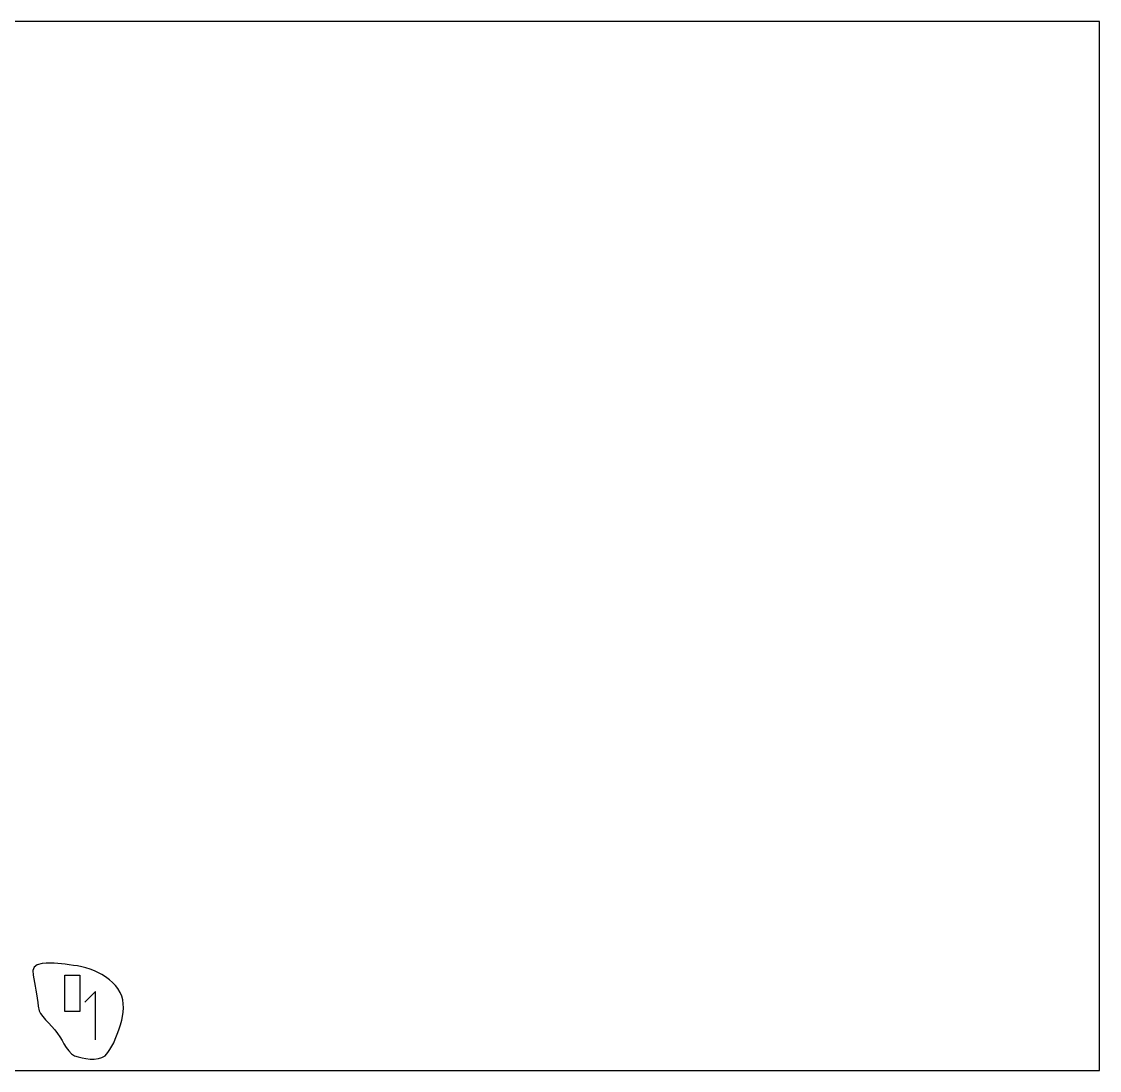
# Model space of a CAD drawing. Extents: x 0 to 300, y 0 to 147.
# Drawn here: x 148.3 to 299.7, y 0 to 147.3 of the extents above; entities that cross this region are included whole.
import ezdxf

# ---------------------------------------------------------------- set-up
doc = ezdxf.new("R2010")
doc.units = 0

msp = doc.modelspace()

# ---------------------------------------------------------------- linework, layer by layer
at = {"layer": 'annotation', "color": 1}
for p, q in [((158.67176, 11.096807), (157.160607, 9.585227)), ((158.67176, 4.299387), (158.67176, 11.096807))]:
    msp.add_line(p, q, dxfattribs=at)
at = {"layer": 'boundary', "color": 5}
for p, q in [((150.065097, 14.519916), (149.884943, 14.031867)), ((149.884943, 14.031867), (149.92223, 13.368766)), ((150.499956, 14.837819), (150.065097, 14.519916)), ((151.168941, 15.005549), (150.499956, 14.837819)), ((151.730972, 15.063142), (151.168941, 15.005549)), ((152.31608, 15.071308), (151.730972, 15.063142)), ((152.856037, 15.046273), (152.31608, 15.071308)), ((153.371599, 15.006951), (152.856037, 15.046273)), ((153.90279, 14.958711), (153.371599, 15.006951)), ((154.429103, 14.904544), (153.90279, 14.958711)), ((154.963799, 14.845022), (154.429103, 14.904544)), ((155.594882, 14.759817), (154.963799, 14.845022)), ((156.124241, 14.67378), (155.594882, 14.759817)), ((156.750241, 14.551697), (156.124241, 14.67378)), ((157.312679, 14.412559), (156.750241, 14.551697)), ((157.940001, 14.222807), (157.312679, 14.412559)), ((158.556732, 13.981313), (157.940001, 14.222807)), ((159.095335, 13.727496), (158.556732, 13.981313)), ((159.543403, 13.478806), (159.095335, 13.727496)), ((149.92223, 13.368766), (150.00775, 12.860067)), ((150.00775, 12.860067), (150.102505, 12.360603)), ((150.102505, 12.360603), (150.202093, 11.845931)), ((160.090542, 13.138247), (159.543403, 13.478806)), ((160.644149, 12.73726), (160.090542, 13.138247)), ((161.083488, 12.347722), (160.644149, 12.73726)), ((161.472211, 11.940075), (161.083488, 12.347722)), ((150.202093, 11.845931), (150.311071, 11.251712)), ((150.311071, 11.251712), (150.394416, 10.742239)), ((150.394416, 10.742239), (150.479162, 10.143083)), ((161.793932, 11.524211), (161.472211, 11.940075)), ((162.133986, 10.954603), (161.793932, 11.524211)), ((162.36354, 10.437113), (162.133986, 10.954603)), ((150.479162, 10.143083), (150.55682, 9.546714)), ((150.55682, 9.546714), (150.630047, 9.025722)), ((162.50332, 9.905946), (162.36354, 10.437113)), ((162.571558, 9.374461), (162.50332, 9.905946)), ((162.593554, 8.8), (162.571558, 9.374461)), ((150.630047, 9.025722), (150.776271, 8.358851)), ((150.776271, 8.358851), (150.937154, 7.983509)), ((150.937154, 7.983509), (151.259213, 7.575122)), ((151.259213, 7.575122), (151.6676, 7.113092)), ((162.36354, 7.076767), (162.47249, 7.577448)), ((162.47249, 7.577448), (162.565026, 8.200193)), ((162.565026, 8.200193), (162.593554, 8.8)), ((151.6676, 7.113092), (152.101744, 6.634996)), ((152.101744, 6.634996), (152.515931, 6.200852)), ((152.515931, 6.200852), (152.960319, 5.710915)), ((161.985138, 5.843568), (162.167647, 6.396745)), ((162.167647, 6.396745), (162.36354, 7.076767)), ((152.960319, 5.710915), (153.345038, 5.204305)), ((153.345038, 5.204305), (153.667403, 4.715305)), ((153.667403, 4.715305), (153.972996, 4.192565)), ((161.432815, 4.384534), (161.616476, 4.868149)), ((161.616476, 4.868149), (161.806104, 5.346306)), ((161.806104, 5.346306), (161.985138, 5.843568)), ((153.972996, 4.192565), (154.24072, 3.723112)), ((154.24072, 3.723112), (154.548608, 3.229758)), ((154.548608, 3.229758), (154.935803, 2.750644)), ((160.711848, 2.932648), (160.990407, 3.414452)), ((160.990407, 3.414452), (161.233232, 3.882107)), ((161.233232, 3.882107), (161.432815, 4.384534)), ((154.935803, 2.750644), (155.283982, 2.338429)), ((155.283982, 2.338429), (155.712953, 2.04132)), ((155.712953, 2.04132), (156.23418, 1.908755)), ((156.23418, 1.908755), (156.801097, 1.774507)), ((156.801097, 1.774507), (157.312679, 1.674751)), ((157.312679, 1.674751), (157.906898, 1.591893)), ((157.906898, 1.591893), (158.501117, 1.600514)), ((158.501117, 1.600514), (159.095335, 1.678396)), ((159.095335, 1.678396), (159.588399, 1.800811)), ((159.588399, 1.800811), (160.036036, 2.04132)), ((160.036036, 2.04132), (160.415455, 2.501978)), ((160.415455, 2.501978), (160.711848, 2.932648))]:
    msp.add_line(p, q, dxfattribs=at)
at = {"layer": 'frame', "color": 5}
for p, q in [((299.72, 147.32), (0, 147.32)), ((299.72, 0), (299.72, 147.32)), ((0, 0), (299.72, 0))]:
    msp.add_line(p, q, dxfattribs=at)
at = {"layer": 'hole', "color": 5}
for p, q in [((154.385739, 8.293933), (154.385739, 13.395933)), ((154.385739, 13.395933), (156.487739, 13.395933)), ((156.487739, 13.395933), (156.487739, 8.293933)), ((156.487739, 8.293933), (154.385739, 8.293933))]:
    msp.add_line(p, q, dxfattribs=at)

doc.saveas('drawing.dxf')
